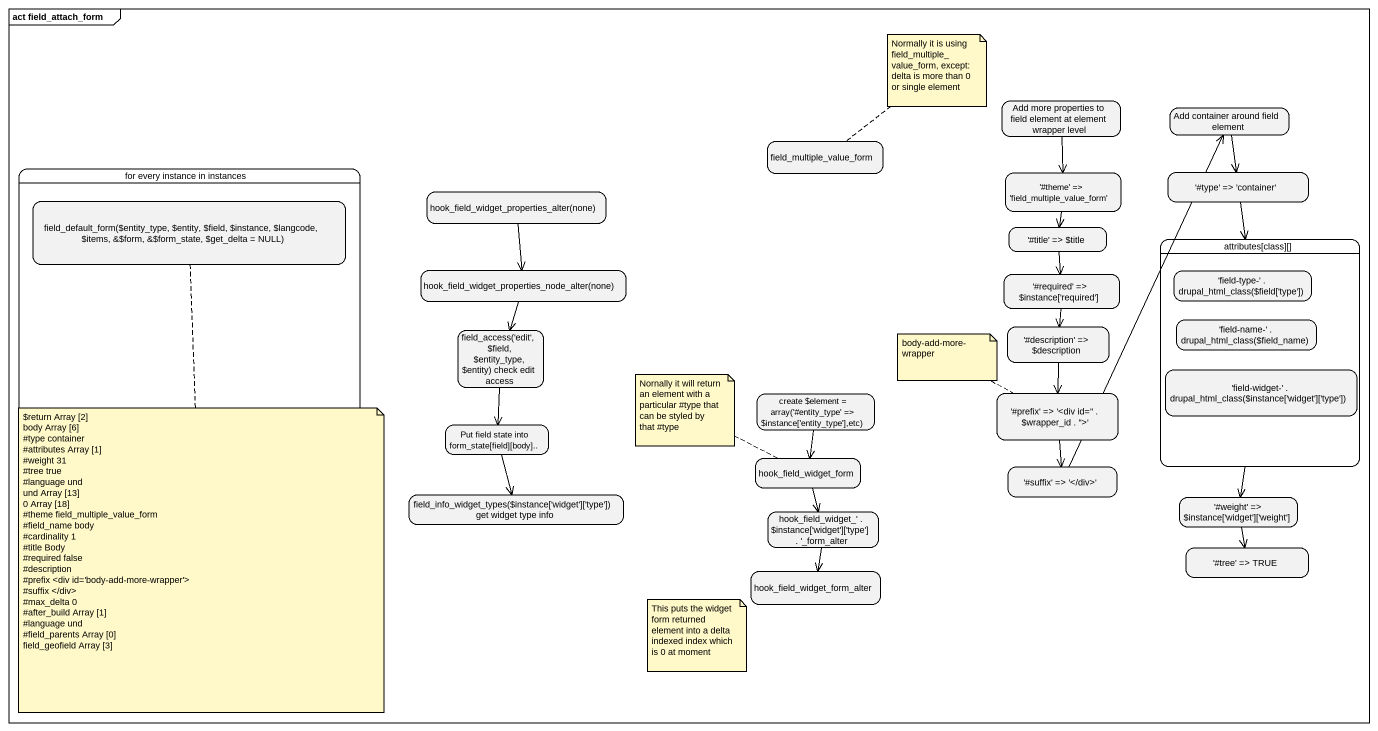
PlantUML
@startuml
mainframe act field_attach_form
hide empty description
state "Add more properties to field element at element wrapper level" as Add_more_properties_to
state "Add container around field element" as Add_container_around_field
state "for every instance in instances" as for_every_instance_in {
  state "field_default_form(~$entity_type, ~$entity, ~$field, ~$instance, ~$langcode, ~$items, &~$form, &~$form_state, ~$get_delta = NULL)" as field_default_form_entity
}
state field_multiple_value_form
state "hook_field_widget_properties_alter(none)" as hook_field_widget
state "'#theme' => 'field_multiple_value_form'" as theme_field_multiple_value
state "'#type' => 'container'" as type_container
state "'#title' => ~$title" as title_title
state "attributes[class][]" as attributes_class {
  state "'field-type-' . drupal_html_class(~$field['type'])" as field_type_drupal_html
  state "'field-name-' . drupal_html_class(~$field_name)" as field_name_drupal_html
  state "'field-widget-' . drupal_html_class(~$instance['widget']['type'])" as field_widget_drupal_html
}
state "hook_field_widget_properties_node_alter(none)" as hook_field_widget_2
state "'#required' => ~$instance['required']" as required_instance_required
state "field_access('edit', ~$field, ~$entity_type, ~$entity) check edit access" as field_access_edit_field
state "'#description' => ~$description" as description_description
state "create ~$element = array('#entity_type' => ~$instance['entity_type'],etc)" as create_element_array_entity
state "'#prefix' => '<div id='' . ~$wrapper_id . ''>'" as prefix_div_id_wrapper_id
state "Put field state into form_state[field][body].." as Put_field_state_into_form
state hook_field_widget_form
state "'#suffix' => '</div>'" as suffix_div
state "field_info_widget_types(~$instance['widget']['type']) get widget type info" as field_info_widget_types
state "hook_field_widget_' . ~$instance['widget']['type'] . '_form_alter" as hook_field_widget_instance
state "'#weight' => ~$instance['widget']['weight']" as weight_instance_widget
state "'#tree' => TRUE" as tree_TRUE
state hook_field_widget_form_alter
Add_more_properties_to --> theme_field_multiple_value
Add_container_around_field --> type_container
hook_field_widget --> hook_field_widget_2
theme_field_multiple_value --> title_title
type_container --> attributes_class
title_title --> required_instance_required
attributes_class --> weight_instance_widget
hook_field_widget_2 --> field_access_edit_field
required_instance_required --> description_description
field_access_edit_field --> Put_field_state_into_form
description_description --> prefix_div_id_wrapper_id
create_element_array_entity --> hook_field_widget_form
prefix_div_id_wrapper_id --> suffix_div
Put_field_state_into_form --> field_info_widget_types
hook_field_widget_form --> hook_field_widget_instance
suffix_div -up-> Add_container_around_field
hook_field_widget_instance --> hook_field_widget_form_alter
weight_instance_widget --> tree_TRUE
note top of field_multiple_value_form : Normally it is using field_multiple_value_form, except: delta is more than 0 or single element
note left of prefix_div_id_wrapper_id : body-add-more-wrapper
note left of hook_field_widget_form : Nornally it will return an element with a particular #type that can be styled by that #type
note bottom of field_default_form_entity
  ~$return Array [2]
  body Array [6]
  #type container
  #attributes Array [1]
  #weight 31
  #tree true
  #language und
  und Array [13]
  0 Array [18]
  #theme field_multiple_value_form
  #field_name body
  #cardinality 1
  #title Body
  #required false
  #description
  #prefix <div id='body-add-more-wrapper'>
  #suffix </div>
  #max_delta 0
  #after_build Array [1]
  #language und
  #field_parents Array [0]
  field_geofield Array [3]
end note
note as N5
  This puts the widget form returned element into a delta indexed index which is 0 at moment
end note
@enduml
